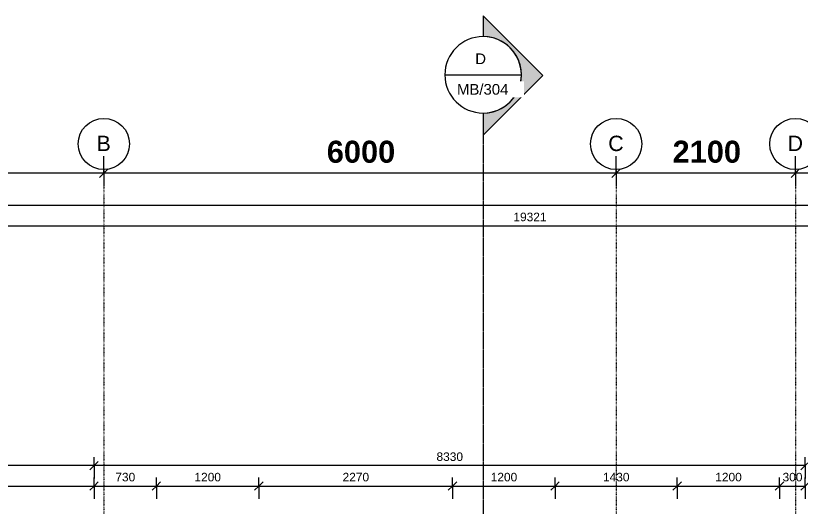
# Model space of a CAD drawing. Header units: millimetres. Extents: x -20313 to 11793, y -15775 to 12805.
# Drawn here: x -13503 to -4313, y 7057 to 12805 of the extents above; entities that cross this region are included whole.
import ezdxf

# ---------------------------------------------------------------- set-up
doc = ezdxf.new("R2010")
doc.units = ezdxf.units.MM
doc.linetypes.add('Dash dot', pattern=[15.875, 6.35, -4.7625, 0, -4.7625])
doc.linetypes.add('TD_Level Line', pattern=[8, 4, -2, 0, -2])
for name, color, linetype, lineweight in [('A-ANNO-DIMS', 211, 'Continuous', 9), ('A-ANNO-DIMS-100', 211, 'Continuous', 9), ('G-ANNO-SYMB', 111, 'Continuous', 9), ('S-GRID', 1, 'Continuous', 9), ('S-GRID-IDEN', 1, 'Continuous', 9)]:
    doc.layers.add(name, color=color, linetype=linetype, lineweight=lineweight)
doc.styles.add('Arial', font='arial.ttf', dxfattribs={"height": 125})
doc.styles.add('Arial_1', font='arial.ttf', dxfattribs={"height": 180})
doc.styles.add('Arial_2', font='arial.ttf', dxfattribs={"height": 100})
doc.styles.add('Arial_B', font='arialbd.ttf', dxfattribs={"height": 257.936508})
doc.dimstyles.new('Arial_1_0', dxfattribs={"dimscale": 304.8, "dimtxt": 102.02594, "dimasz": 0.328084, "dimexe": 0.328084, "dimexo": 0.0625, "dimgap": 0.082021, "dimtad": 1, "dimdec": 0, "dimzin": 0, "dimdsep": 46, "dimtxsty": 'Arial_2', "dimblk1": 'OBLIQUE', "dimblk2": 'OBLIQUE', "dimsah": 1, "dimcen": 0.09, "dimdle": 0.328084, "dimazin": 0, "dimtfac": 1, "dimtdec": 4, "dimtix": 1, "dimtmove": 0, "dimatfit": 3, "dimfxl": 0.492126, "dimfxlon": 1, "dimtvp": 1, "dimtolj": 1, "dimtzin": 0, "dimarcsym": 2})
doc.dimstyles.new('Arial_2_5', dxfattribs={"dimscale": 304.8, "dimtxt": 255.06485, "dimasz": 0.328084, "dimexe": 0.656168, "dimexo": 0.0625, "dimgap": 0.164042, "dimtad": 1, "dimdec": 0, "dimzin": 0, "dimdsep": 46, "dimtxsty": 'Arial_B', "dimblk1": 'OBLIQUE', "dimblk2": 'OBLIQUE', "dimsah": 1, "dimcen": 0.09, "dimdle": 0.328084, "dimazin": 0, "dimtfac": 1, "dimtdec": 4, "dimtix": 1, "dimtmove": 0, "dimatfit": 3, "dimfxl": 0.492126, "dimfxlon": 1, "dimtvp": 1, "dimtolj": 1, "dimtzin": 0, "dimarcsym": 2})

# ---------------------------------------------------------------- blocks, each defined once
blk = doc.blocks.new('Grid - _-182767-02_Pent floor')
at = {"layer": 'S-GRID-IDEN'}
blk.add_circle((0, 0), 3, dxfattribs=at)
blk = doc.blocks.new('DIMBLOCK8-02_Pent floor')
at = {"layer": 'A-ANNO-DIMS-100', "transparency": 16777216}
for p, q in [((-4371, 10959.7), (-4371, 11159.7)), ((-371, 10959.7), (-371, 11159.7)), ((-4371, 10959.7), (-4421, 10909.7)), ((-4371, 10959.7), (-4321, 11009.7)), ((-371, 10959.7), (-4371, 10959.7)), ((-4371, 10959.7), (-4371, 10809.7)), ((-371, 10959.7), (-421, 10909.7)), ((-371, 10959.7), (-321, 11009.7)), ((-371, 10959.7), (-371, 10809.7))]:
    blk.add_line(p, q, dxfattribs=at)
at = {"layer": 'A-ANNO-DIMS-100', "color": 0, "transparency": 16777216, "insert": (-2759.6, 11340.5), "char_height": 257.94, "width": 932.809, "attachment_point": 1, "line_spacing_factor": 0.941778, "style": 'Arial_B'}
blk.add_mtext('4000', dxfattribs=at)
blk = doc.blocks.new('_Oblique')
at = {"color": 0, "linetype": 'ByBlock', "lineweight": -2}
blk.add_line((-0.5, -0.5), (0.5, 0.5), dxfattribs=at)
blk = doc.blocks.new('DIMBLOCK9-02_Pent floor')
at = {"layer": 'A-ANNO-DIMS-100', "transparency": 16777216}
for p, q in [((-6471, 10959.7), (-6471, 11159.7)), ((-4371, 10959.7), (-4371, 11159.7)), ((-6471, 10959.7), (-6521, 10909.7)), ((-6471, 10959.7), (-6421, 11009.7)), ((-4371, 10959.7), (-6471, 10959.7)), ((-6471, 10959.7), (-6471, 10809.7)), ((-4371, 10959.7), (-4421, 10909.7)), ((-4371, 10959.7), (-4321, 11009.7)), ((-4371, 10959.7), (-4371, 10809.7))]:
    blk.add_line(p, q, dxfattribs=at)
at = {"layer": 'A-ANNO-DIMS-100', "color": 0, "transparency": 16777216, "insert": (-5809.6, 11340.5), "char_height": 257.94, "width": 932.809, "attachment_point": 1, "line_spacing_factor": 0.941778, "style": 'Arial_B'}
blk.add_mtext('2100', dxfattribs=at)
blk = doc.blocks.new('DIMBLOCK10-02_Pent floor')
at = {"layer": 'A-ANNO-DIMS-100', "transparency": 16777216}
for p, q in [((-12471, 10959.7), (-12471, 11159.7)), ((-6471, 10959.7), (-6471, 11159.7)), ((-12471, 10959.7), (-12521, 10909.7)), ((-12471, 10959.7), (-12421, 11009.7)), ((-6471, 10959.7), (-12471, 10959.7)), ((-12471, 10959.7), (-12471, 10809.7)), ((-6471, 10959.7), (-6521, 10909.7)), ((-6471, 10959.7), (-6421, 11009.7)), ((-6471, 10959.7), (-6471, 10809.7))]:
    blk.add_line(p, q, dxfattribs=at)
at = {"layer": 'A-ANNO-DIMS-100', "color": 0, "transparency": 16777216, "insert": (-9859.6, 11340.5), "char_height": 257.94, "width": 932.809, "attachment_point": 1, "line_spacing_factor": 0.941778, "style": 'Arial_B'}
blk.add_mtext('6000', dxfattribs=at)
blk = doc.blocks.new('DIMBLOCK11-02_Pent floor')
at = {"layer": 'A-ANNO-DIMS-100', "transparency": 16777216}
for p, q in [((-16471, 10959.7), (-16471, 11159.7)), ((-12471, 10959.7), (-12471, 11159.7)), ((-12471, 10959.7), (-16571, 10959.7)), ((-16471, 10959.7), (-16521, 10909.7)), ((-16471, 10959.7), (-16421, 11009.7)), ((-16471, 10959.7), (-16471, 10809.7)), ((-12471, 10959.7), (-12521, 10909.7)), ((-12471, 10959.7), (-12421, 11009.7)), ((-12471, 10959.7), (-12471, 10809.7))]:
    blk.add_line(p, q, dxfattribs=at)
at = {"layer": 'A-ANNO-DIMS-100', "color": 0, "transparency": 16777216, "insert": (-14859.6, 11340.5), "char_height": 257.94, "width": 932.809, "attachment_point": 1, "line_spacing_factor": 0.941778, "style": 'Arial_B'}
blk.add_mtext('4000', dxfattribs=at)
blk = doc.blocks.new('DIMBLOCK105-02_Pent floor')
at = {"layer": 'A-ANNO-DIMS-100', "transparency": 16777216}
for p, q in [((-17142.4, 10584.9), (-17142.4, 10684.9)), ((9344, 10584.9), (9344, 10684.9)), ((-17242.4, 10584.9), (9444, 10584.9)), ((-17142.4, 10584.9), (-17192.4, 10534.9)), ((-17142.4, 10584.9), (-17092.4, 10634.9)), ((-17142.4, 10584.9), (-17142.4, 10434.9)), ((9344, 10584.9), (9294, 10534.9)), ((9344, 10584.9), (9394, 10634.9)), ((9344, 10584.9), (9344, 10434.9))]:
    blk.add_line(p, q, dxfattribs=at)
at = {"layer": 'A-ANNO-DIMS-100', "color": 0, "transparency": 16777216, "insert": (-4091.5, 10739.8), "char_height": 100, "width": 461.471, "attachment_point": 1, "line_spacing_factor": 0.941778, "style": 'Arial_2'}
blk.add_mtext('26486', dxfattribs=at)
blk = doc.blocks.new('DIMBLOCK121-02_Pent floor')
at = {"layer": 'A-ANNO-DIMS-100', "transparency": 16777216}
for p, q in [((-17142.4, 7294.6), (-17142.4, 7394.6)), ((-12586, 7294.6), (-12586, 7394.6)), ((-17242.4, 7294.6), (-12586, 7294.6)), ((-17142.4, 7294.6), (-17192.4, 7244.6)), ((-17142.4, 7294.6), (-17092.4, 7344.6)), ((-17142.4, 7294.6), (-17142.4, 7144.6)), ((-12586, 7294.6), (-12636, 7244.6)), ((-12586, 7294.6), (-12536, 7344.6)), ((-12586, 7294.6), (-12586, 7144.6))]:
    blk.add_line(p, q, dxfattribs=at)
at = {"layer": 'A-ANNO-DIMS-100', "color": 0, "transparency": 16777216, "insert": (-15018, 7449.4), "char_height": 100, "width": 369.177, "attachment_point": 1, "line_spacing_factor": 0.941778, "style": 'Arial_2'}
blk.add_mtext('4556', dxfattribs=at)
blk = doc.blocks.new('DIMBLOCK122-02_Pent floor')
at = {"layer": 'A-ANNO-DIMS-100', "transparency": 16777216}
for p, q in [((-12586, 7294.6), (-12586, 7394.6)), ((-11856, 7294.6), (-11856, 7394.6)), ((-12586, 7294.6), (-12636, 7244.6)), ((-12586, 7294.6), (-12536, 7344.6)), ((-12586, 7294.6), (-11856, 7294.6)), ((-12586, 7294.6), (-12586, 7144.6)), ((-11856, 7294.6), (-11906, 7244.6)), ((-11856, 7294.6), (-11806, 7344.6)), ((-11856, 7294.6), (-11856, 7144.6))]:
    blk.add_line(p, q, dxfattribs=at)
at = {"layer": 'A-ANNO-DIMS-100', "color": 0, "transparency": 16777216, "insert": (-12336.3, 7449.4), "char_height": 100, "width": 276.883, "attachment_point": 1, "line_spacing_factor": 0.941778, "style": 'Arial_2'}
blk.add_mtext('730', dxfattribs=at)
blk = doc.blocks.new('DIMBLOCK123-02_Pent floor')
at = {"layer": 'A-ANNO-DIMS-100', "transparency": 16777216}
for p, q in [((-11856, 7294.6), (-11856, 7394.6)), ((-10656, 7294.6), (-10656, 7394.6)), ((-11856, 7294.6), (-11906, 7244.6)), ((-11856, 7294.6), (-11806, 7344.6)), ((-11856, 7294.6), (-10656, 7294.6)), ((-11856, 7294.6), (-11856, 7144.6)), ((-10656, 7294.6), (-10706, 7244.6)), ((-10656, 7294.6), (-10606, 7344.6)), ((-10656, 7294.6), (-10656, 7144.6))]:
    blk.add_line(p, q, dxfattribs=at)
at = {"layer": 'A-ANNO-DIMS-100', "color": 0, "transparency": 16777216, "insert": (-11409.8, 7449.4), "char_height": 100, "width": 369.177, "attachment_point": 1, "line_spacing_factor": 0.941778, "style": 'Arial_2'}
blk.add_mtext('1200', dxfattribs=at)
blk = doc.blocks.new('DIMBLOCK124-02_Pent floor')
at = {"layer": 'A-ANNO-DIMS-100', "transparency": 16777216}
for p, q in [((-10656, 7294.6), (-10656, 7394.6)), ((-8386, 7294.6), (-8386, 7394.6)), ((-10656, 7294.6), (-10706, 7244.6)), ((-10656, 7294.6), (-10606, 7344.6)), ((-10656, 7294.6), (-8386, 7294.6)), ((-10656, 7294.6), (-10656, 7144.6)), ((-8386, 7294.6), (-8436, 7244.6)), ((-8386, 7294.6), (-8336, 7344.6)), ((-8386, 7294.6), (-8386, 7144.6))]:
    blk.add_line(p, q, dxfattribs=at)
at = {"layer": 'A-ANNO-DIMS-100', "color": 0, "transparency": 16777216, "insert": (-9674.8, 7449.4), "char_height": 100, "width": 369.177, "attachment_point": 1, "line_spacing_factor": 0.941778, "style": 'Arial_2'}
blk.add_mtext('2270', dxfattribs=at)
blk = doc.blocks.new('DIMBLOCK125-02_Pent floor')
at = {"layer": 'A-ANNO-DIMS-100', "transparency": 16777216}
for p, q in [((-8386, 7294.6), (-8386, 7394.6)), ((-7186, 7294.6), (-7186, 7394.6)), ((-8386, 7294.6), (-8436, 7244.6)), ((-8386, 7294.6), (-8336, 7344.6)), ((-8386, 7294.6), (-7186, 7294.6)), ((-8386, 7294.6), (-8386, 7144.6)), ((-7186, 7294.6), (-7236, 7244.6)), ((-7186, 7294.6), (-7136, 7344.6)), ((-7186, 7294.6), (-7186, 7144.6))]:
    blk.add_line(p, q, dxfattribs=at)
at = {"layer": 'A-ANNO-DIMS-100', "color": 0, "transparency": 16777216, "insert": (-7939.8, 7449.4), "char_height": 100, "width": 369.177, "attachment_point": 1, "line_spacing_factor": 0.941778, "style": 'Arial_2'}
blk.add_mtext('1200', dxfattribs=at)
blk = doc.blocks.new('DIMBLOCK126-02_Pent floor')
at = {"layer": 'A-ANNO-DIMS-100', "transparency": 16777216}
for p, q in [((-7186, 7294.6), (-7186, 7394.6)), ((-5756, 7294.6), (-5756, 7394.6)), ((-7186, 7294.6), (-7236, 7244.6)), ((-7186, 7294.6), (-7136, 7344.6)), ((-7186, 7294.6), (-5756, 7294.6)), ((-7186, 7294.6), (-7186, 7144.6)), ((-5756, 7294.6), (-5806, 7244.6)), ((-5756, 7294.6), (-5706, 7344.6)), ((-5756, 7294.6), (-5756, 7144.6))]:
    blk.add_line(p, q, dxfattribs=at)
at = {"layer": 'A-ANNO-DIMS-100', "color": 0, "transparency": 16777216, "insert": (-6624.8, 7449.4), "char_height": 100, "width": 369.177, "attachment_point": 1, "line_spacing_factor": 0.941778, "style": 'Arial_2'}
blk.add_mtext('1430', dxfattribs=at)
blk = doc.blocks.new('DIMBLOCK127-02_Pent floor')
at = {"layer": 'A-ANNO-DIMS-100', "transparency": 16777216}
for p, q in [((-5756, 7294.6), (-5756, 7394.6)), ((-4556, 7294.6), (-4556, 7394.6)), ((-5756, 7294.6), (-5806, 7244.6)), ((-5756, 7294.6), (-5706, 7344.6)), ((-5756, 7294.6), (-4556, 7294.6)), ((-5756, 7294.6), (-5756, 7144.6)), ((-4556, 7294.6), (-4606, 7244.6)), ((-4556, 7294.6), (-4506, 7344.6)), ((-4556, 7294.6), (-4556, 7144.6))]:
    blk.add_line(p, q, dxfattribs=at)
at = {"layer": 'A-ANNO-DIMS-100', "color": 0, "transparency": 16777216, "insert": (-5309.8, 7449.4), "char_height": 100, "width": 369.177, "attachment_point": 1, "line_spacing_factor": 0.941778, "style": 'Arial_2'}
blk.add_mtext('1200', dxfattribs=at)
blk = doc.blocks.new('DIMBLOCK128-02_Pent floor')
at = {"layer": 'A-ANNO-DIMS-100', "transparency": 16777216}
for p, q in [((-4556, 7294.6), (-4556, 7394.6)), ((-4256, 7294.6), (-4256, 7394.6)), ((-4556, 7294.6), (-4606, 7244.6)), ((-4556, 7294.6), (-4506, 7344.6)), ((-4556, 7294.6), (-4256, 7294.6)), ((-4556, 7294.6), (-4556, 7144.6)), ((-4256, 7294.6), (-4306, 7244.6)), ((-4256, 7294.6), (-4206, 7344.6)), ((-4256, 7294.6), (-4256, 7144.6))]:
    blk.add_line(p, q, dxfattribs=at)
at = {"layer": 'A-ANNO-DIMS-100', "color": 0, "transparency": 16777216, "insert": (-4521.3, 7449.4), "char_height": 100, "width": 276.883, "attachment_point": 1, "line_spacing_factor": 0.941778, "style": 'Arial_2'}
blk.add_mtext('300', dxfattribs=at)
blk = doc.blocks.new('DIMBLOCK131-02_Pent floor')
at = {"layer": 'A-ANNO-DIMS-100', "transparency": 16777216}
for p, q in [((-12586, 7533.9), (-12586, 7633.9)), ((-4256, 7533.9), (-4256, 7633.9)), ((-12586, 7533.9), (-12536, 7583.9)), ((-4256, 7533.9), (-4206, 7583.9)), ((-12586, 7533.9), (-12636, 7483.9)), ((-4256, 7533.9), (-12586, 7533.9)), ((-12586, 7533.9), (-12586, 7383.9)), ((-4256, 7533.9), (-4306, 7483.9)), ((-4256, 7533.9), (-4256, 7383.9))]:
    blk.add_line(p, q, dxfattribs=at)
at = {"layer": 'A-ANNO-DIMS-100', "color": 0, "transparency": 16777216, "insert": (-8574.8, 7688.7), "char_height": 100, "width": 369.177, "attachment_point": 1, "line_spacing_factor": 0.941778, "style": 'Arial_2'}
blk.add_mtext('8330', dxfattribs=at)
blk = doc.blocks.new('DIMBLOCK132-02_Pent floor')
at = {"layer": 'A-ANNO-DIMS-100', "transparency": 16777216}
for p, q in [((-17142.4, 7533.9), (-17142.4, 7633.9)), ((-12586, 7533.9), (-12586, 7633.9)), ((-17142.4, 7533.9), (-17092.4, 7583.9)), ((-12586, 7533.9), (-12536, 7583.9)), ((-12586, 7533.9), (-17242.4, 7533.9)), ((-17142.4, 7533.9), (-17192.4, 7483.9)), ((-17142.4, 7533.9), (-17142.4, 7383.9)), ((-12586, 7533.9), (-12636, 7483.9)), ((-12586, 7533.9), (-12586, 7383.9))]:
    blk.add_line(p, q, dxfattribs=at)
at = {"layer": 'A-ANNO-DIMS-100', "color": 0, "transparency": 16777216, "insert": (-15018, 7688.7), "char_height": 100, "width": 369.177, "attachment_point": 1, "line_spacing_factor": 0.941778, "style": 'Arial_2'}
blk.add_mtext('4556', dxfattribs=at)
blk = doc.blocks.new('DIMBLOCK133-02_Pent floor')
at = {"layer": 'A-ANNO-DIMS-100', "transparency": 16777216}
for p, q in [((-17142.4, 10342.5), (-17142.4, 10442.5)), ((-17142.4, 10342.5), (-17092.4, 10392.5)), ((2179, 10342.5), (2179, 10442.5)), ((2179, 10342.5), (2229, 10392.5)), ((-17242.4, 10342.5), (2179, 10342.5)), ((-17142.4, 10342.5), (-17192.4, 10292.5)), ((-17142.4, 10342.5), (-17142.4, 10192.5)), ((2179, 10342.5), (2129, 10292.5)), ((2179, 10342.5), (2179, 10192.5))]:
    blk.add_line(p, q, dxfattribs=at)
at = {"layer": 'A-ANNO-DIMS-100', "color": 0, "transparency": 16777216, "insert": (-7674, 10497.3), "char_height": 100, "width": 461.471, "attachment_point": 1, "line_spacing_factor": 0.941778, "style": 'Arial_2'}
blk.add_mtext('19321', dxfattribs=at)
blk = doc.blocks.new('Section - _-1243848-02_Pent floor')
at = {"layer": 'G-ANNO-SYMB'}
h = blk.add_hatch(color=256, dxfattribs=at)
edge = h.paths.add_edge_path()
edge.add_line((-12.925, 0), (-5.927, 6.998))
edge.add_line((-5.927, 6.998), (1.071, 0))
edge.add_line((1.071, 0), (-1.52, 0))
edge.add_arc((-6, 0), 4.48, 0, 180)
edge.add_line((-10.48, 0), (-12.925, 0))
for p, q in [((-5.927, 6.998), (-12.925, 0)), ((1.071, 0), (-5.927, 6.998)), ((-12.925, 0), (-10.48, 0)), ((-1.52, 0), (1.071, 0))]:
    blk.add_line(p, q, dxfattribs=at)
for start, end in [(360, 180), (0, 180), (180, 360)]:
    blk.add_arc((-6, 0), 4.48, start, end, dxfattribs=at)

msp = doc.modelspace()

# ---------------------------------------------------------------- linework, layer by layer
at = {"layer": 'G-ANNO-SYMB'}
msp.add_line((-8476.9, 12112.7), (-7580.9, 12112.7), dxfattribs=at)
at = {"layer": 'G-ANNO-SYMB', "linetype": 'TD_Level Line', "lineweight": 18}
msp.add_line((-8028.9, 11512.7), (-8028.9, -14482.8), dxfattribs=at)
at = {"layer": 'S-GRID', "linetype": 'Dash dot', "lineweight": 18}
for p, q in [((-12471, 11002.5), (-12471, 8502.5)), ((-6471, 11002.5), (-6471, 8502.5)), ((-4371, 11002.5), (-4371, 8502.5)), ((-12471, 8502.5), (-12471, -11866.6)), ((-6471, 8502.5), (-6471, -11866.6)), ((-4371, 8502.5), (-4371, -11866.6))]:
    msp.add_line(p, q, dxfattribs=at)

# ---------------------------------------------------------------- block references
at = {"layer": 'G-ANNO-SYMB', "xscale": 99.99999999999994, "yscale": 99.99999999999994, "zscale": 99.99999999999994, "rotation": 269.9999999999995}
msp.add_blockref('Section - _-1243848-02_Pent floor', (-8028.9, 11512.7), dxfattribs=at)
at = {"layer": 'S-GRID-IDEN', "xscale": 99.99999999999994, "yscale": 99.99999999999994, "zscale": 99.99999999999994, "rotation": 180}
for p in [(-12471, 11302.5), (-6471, 11302.5), (-4371, 11302.5)]:
    msp.add_blockref('Grid - _-182767-02_Pent floor', p, dxfattribs=at)

# ---------------------------------------------------------------- dimensions: what is measured, and where the dimension line sits
at = {"layer": 'A-ANNO-DIMS'}
for base, p1, p2, override, picture, middle in [((9344, 10584.9), (-17142.4, 10434.9), (9344, 10434.9), {"dimpost": '<>', "dimfxl": 26486.439844}, 'DIMBLOCK105-02_Pent floor', (-3899.2, 10661)), ((2179, 10342.5), (-17142.4, 10192.5), (2179, 10192.5), {"dimpost": '<>', "dimfxl": 19321.439844}, 'DIMBLOCK133-02_Pent floor', (-7481.7, 10418.5)), ((-17142.4, 7533.9), (-12586, 7383.9), (-17142.4, 7383.9), {"dimpost": '<>', "dimfxl": 4556.439844}, 'DIMBLOCK132-02_Pent floor', (-14864.2, 7609.9)), ((-12586, 7533.9), (-4256, 7383.9), (-12586, 7383.9), {"dimpost": '<>', "dimfxl": 8330}, 'DIMBLOCK131-02_Pent floor', (-8421, 7610))]:
    dim = msp.add_linear_dim(base=base, p1=p1, p2=p2, angle=0, dimstyle='Arial_1_0', override=override, dxfattribs=at)
    dim.commit()
    dim.dimension.update_dxf_attribs({"geometry": picture, "text_midpoint": middle})
for base, p1, p2, override, picture, middle in [((-12586, 7294.6), (-17142.4, 7144.6), (-12586, 7144.6), {"dimpost": '<>', "dimfxl": 4556.439844}, 'DIMBLOCK121-02_Pent floor', (-14864.2, 7370.6)), ((-11856, 7294.6), (-12586, 7144.6), (-11856, 7144.6), {"dimpost": '<>', "dimfxl": 730}, 'DIMBLOCK122-02_Pent floor', (-12221, 7370.7)), ((-10656, 7294.6), (-11856, 7144.6), (-10656, 7144.6), {"dimpost": '<>', "dimfxl": 1200}, 'DIMBLOCK123-02_Pent floor', (-11256, 7370.6)), ((-8386, 7294.6), (-10656, 7144.6), (-8386, 7144.6), {"dimpost": '<>', "dimfxl": 2270}, 'DIMBLOCK124-02_Pent floor', (-9521, 7370.6)), ((-7186, 7294.6), (-8386, 7144.6), (-7186, 7144.6), {"dimpost": '<>', "dimfxl": 1200}, 'DIMBLOCK125-02_Pent floor', (-7786, 7370.6)), ((-5756, 7294.6), (-7186, 7144.6), (-5756, 7144.6), {"dimpost": '<>', "dimfxl": 1430}, 'DIMBLOCK126-02_Pent floor', (-6471, 7370.7)), ((-4556, 7294.6), (-5756, 7144.6), (-4556, 7144.6), {"dimpost": '<>', "dimfxl": 1200}, 'DIMBLOCK127-02_Pent floor', (-5156, 7370.6)), ((-4256, 7294.6), (-4556, 7144.6), (-4256, 7144.6), {"dimpost": '<>', "dimfxl": 300}, 'DIMBLOCK128-02_Pent floor', (-4406, 7370.7))]:
    dim = msp.add_linear_dim(base=base, p1=p1, p2=p2, dimstyle='Arial_1_0', override=override, dxfattribs=at)
    dim.commit()
    dim.dimension.update_dxf_attribs({"geometry": picture, "text_midpoint": middle})

# ---------------------------------------------------------------- next in the draw order: texts
at = {"layer": 'G-ANNO-SYMB', "char_height": 125, "attachment_point": 1, "style": 'Arial', "bg_fill": 3, "box_fill_scale": 1.25, "bg_fill_color": 256, "bg_fill_true_color": 13158600, "bg_fill_transparency": 0}
for s, insert, width in [('D', (-8120.6, 12362.8), 160.337), ('MB/304', (-8334.3, 12004.6), 753.586)]:
    msp.add_mtext(s, dxfattribs=dict(at, insert=insert, width=width))
at = {"layer": 'S-GRID-IDEN', "char_height": 180, "attachment_point": 1, "style": 'Arial_1', "bg_fill": 3, "box_fill_scale": 1.25, "bg_fill_color": 256, "bg_fill_true_color": 13158600, "bg_fill_transparency": 0}
for s, insert, width in [('B', (-12556.9, 11399.2), 200.422), ('C', (-6563.4, 11399.2), 216.456), ('D', (-4463.4, 11399.2), 216.456)]:
    msp.add_mtext(s, dxfattribs=dict(at, insert=insert, width=width))

# ---------------------------------------------------------------- next in the draw order: dimensions: what is measured, and where the dimension line sits
at = {"layer": 'A-ANNO-DIMS'}
for base, p1, p2, override, picture, middle in [((-16471, 10959.7), (-12471, 10809.7), (-16471, 10809.7), {"dimpost": '<>', "dimfxl": 4000}, 'DIMBLOCK11-02_Pent floor', (-14471, 11141.4)), ((-12471, 10959.7), (-6471, 10809.7), (-12471, 10809.7), {"dimpost": '<>', "dimfxl": 6000}, 'DIMBLOCK10-02_Pent floor', (-9471, 11141.4)), ((-6471, 10959.7), (-4371, 10809.7), (-6471, 10809.7), {"dimpost": '<>', "dimfxl": 2100}, 'DIMBLOCK9-02_Pent floor', (-5421, 11141.4)), ((-4371, 10959.7), (-371, 10809.7), (-4371, 10809.7), {"dimpost": '<>', "dimfxl": 4000}, 'DIMBLOCK8-02_Pent floor', (-2371, 11141.4))]:
    dim = msp.add_linear_dim(base=base, p1=p1, p2=p2, dimstyle='Arial_2_5', override=override, dxfattribs=at)
    dim.commit()
    dim.dimension.update_dxf_attribs({"geometry": picture, "text_midpoint": middle})

doc.saveas('drawing.dxf')
